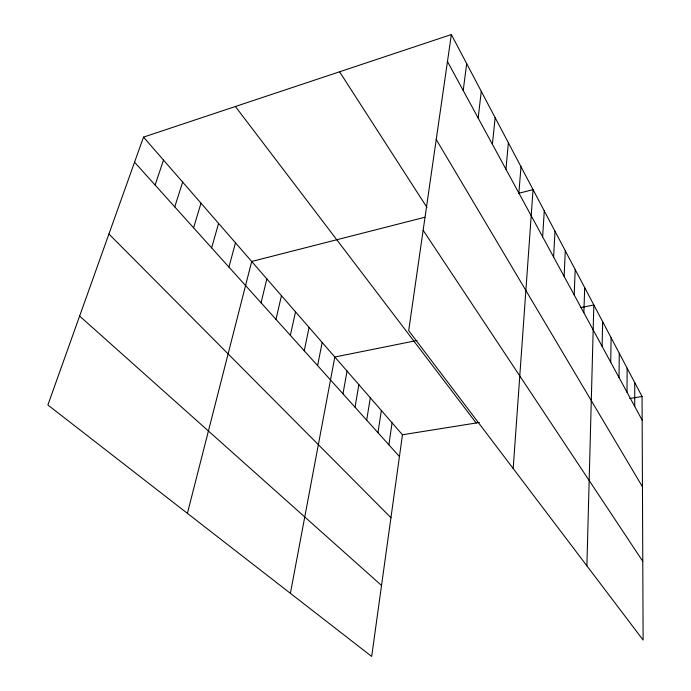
<?xml version="1.0" encoding="UTF-8"?>
<svg xmlns="http://www.w3.org/2000/svg" width="691" height="691" viewBox="0 0 691 691"><rect width="100%" height="100%" fill="white"/><g stroke="black" fill="none" stroke-linecap="round" stroke-linejoin="round"><path stroke-width="1.04" d="M634.727 406.429L634.727 382.581M627.013 392.229L627.134 368.156M619.024 377.502L619.257 353.222M610.732 362.231L611.103 337.726M602.12 346.372L602.63 321.652M586.892 565.834L593.837 304.964L580.431 307.659M583.869 312.755L584.698 287.62M574.186 294.927L575.197 269.585M564.106 276.357L565.307 250.816M553.603 257.009L555.003 231.26M542.642 236.823L544.266 210.885M513.18 468.533L533.063 189.619L518.457 193.35M518.872 193.022L520.997 166.73M505.95 169.226L508.369 142.761M492.398 144.272L495.145 117.651M478.172 118.066L481.264 91.307M463.212 90.512L466.684 63.641M143.512 137.112L402.464 434.76L371.68 656.45L47.878 404.995L143.512 137.112L451.353 34.55L642.06 396.496L643.122 640.065L408.692 330.609L451.353 34.55M388.869 444.814L392.082 422.823M377.951 432.687L381.363 410.506M366.679 420.154L370.298 397.783M355.027 407.206L358.862 384.645M342.978 393.818L347.046 371.058M290.401 593.327L334.824 357.014L416.949 340.508M317.601 365.617L322.179 342.477M304.23 350.76L309.084 327.422M290.367 335.351L295.515 311.831M275.985 319.372L281.453 295.662M261.06 302.788L266.856 278.888M187.399 513.344L251.705 261.474L424.913 217.242M228.937 267.097L235.484 242.826M211.636 247.862L218.589 223.409M193.592 227.814L200.995 203.189M174.763 206.894L182.649 182.096M155.104 185.041L163.508 160.096M402.464 434.76L479.312 422.486M629.656 398.482L642.06 396.496M79.62 316.081L381.536 585.476M108.928 233.999L390.951 517.697M134.555 162.204L399.441 456.561M235.398 106.492L476.185 422.987M423.151 230.284L642.777 561.317M339.575 71.786L426.943 207.412M436.228 139.504L642.457 486.792M447.466 61.516L642.164 420.137"/></g></svg>
